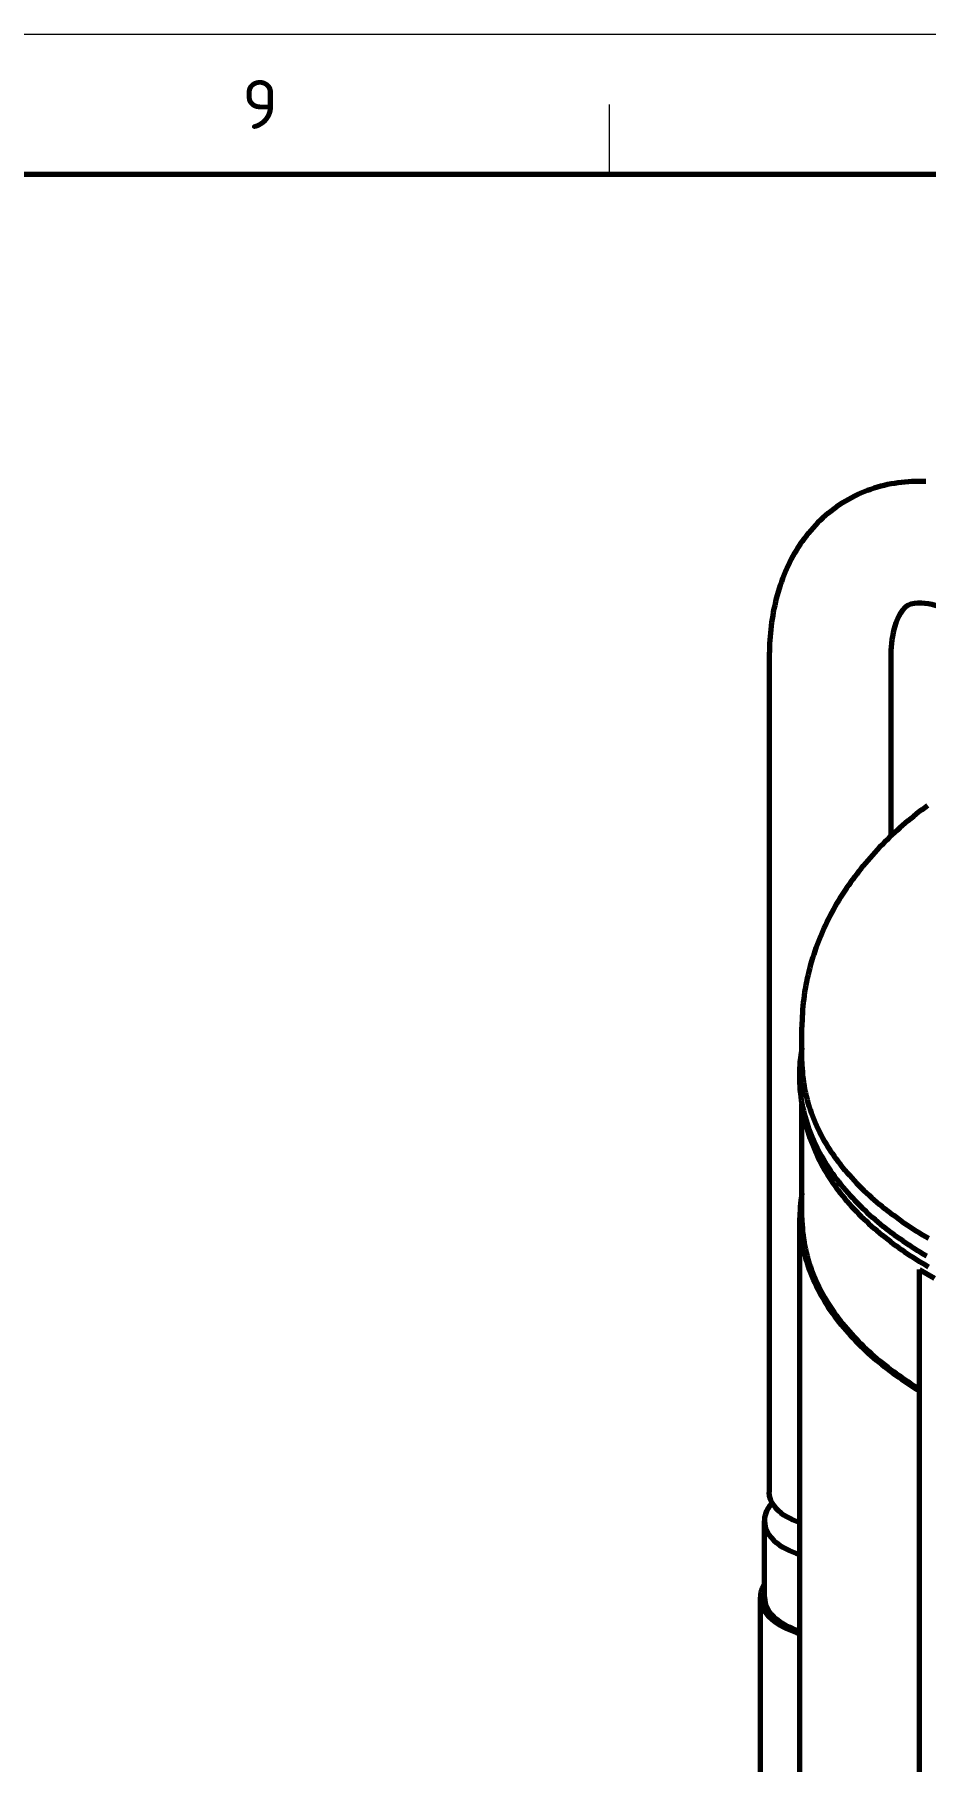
# Model space of a CAD drawing. Header units: millimetres. Extents: x 0 to 2382, y 0 to 420.
# Drawn here: x 405.8 to 469.6, y 296.5 to 420 of the extents above; entities that cross this region are included whole.
import ezdxf
from ezdxf.enums import TextEntityAlignment as Align

# ---------------------------------------------------------------- set-up
doc = ezdxf.new("R2010")
doc.units = ezdxf.units.MM
for name, color, linetype, lineweight in [('01-VISIBLE', 7, 'CONTINUOUS', 70), ('06-TEXTO', 7, 'CONTINUOUS', 25), ('07-RECUADRO', 7, 'CONTINUOUS', 70), ('08-FINA', 5, 'CONTINUOUS', 18)]:
    doc.layers.add(name, color=color, linetype=linetype, lineweight=lineweight)
doc.styles.add('ISO3098', font='isocpeur.ttf')

msp = doc.modelspace()

# ---------------------------------------------------------------- linework, layer by layer
at = {"layer": '01-VISIBLE'}
for p, q in [((458.439, 375.436), (458.439, 315.73)), ((467.139, 375.436), (467.139, 362.654)), ((460.78, 346.537), (460.78, 348.987)), ((460.78, 335.363), (460.78, 343.514)), ((460.63, 283.386), (460.63, 335.363)), ((469.197, 270.379), (469.197, 331.662)), ((469.197, 331.662), (470.258, 331.049)), ((458.089, 308.218), (458.089, 313.689)), ((457.814, 283.682), (457.814, 308.218))]:
    msp.add_line(p, q, dxfattribs=at)
for points in [[(469.655, 388.027), (469.405, 388.035), (469.154, 388.037), (468.903, 388.033), (468.653, 388.025), (468.403, 388.01), (468.153, 387.99), (467.903, 387.964), (467.655, 387.932), (467.407, 387.895), (467.16, 387.852), (466.914, 387.802), (466.67, 387.747), (466.427, 387.686), (466.185, 387.619), (465.946, 387.546), (465.708, 387.467), (465.472, 387.382), (465.238, 387.291), (465.007, 387.195), (464.778, 387.092), (464.552, 386.984), (464.329, 386.87), (464.109, 386.75), (463.892, 386.625), (463.678, 386.494), (463.468, 386.358), (463.261, 386.216), (463.058, 386.069), (462.859, 385.917), (462.663, 385.76), (462.472, 385.599), (462.284, 385.432), (462.101, 385.261), (461.922, 385.085), (461.748, 384.905), (461.578, 384.721), (461.412, 384.533), (461.251, 384.341), (461.095, 384.145), (460.943, 383.946), (460.796, 383.743), (460.654, 383.536), (460.516, 383.327), (460.383, 383.114), (460.255, 382.899), (460.132, 382.681), (460.013, 382.46), (459.899, 382.237), (459.79, 382.011), (459.685, 381.784), (459.585, 381.554), (459.489, 381.322), (459.399, 381.089), (459.312, 380.853), (459.23, 380.617), (459.153, 380.378), (459.079, 380.139), (459.01, 379.898), (458.946, 379.655), (458.885, 379.412), (458.829, 379.168), (458.777, 378.923), (458.729, 378.677), (458.684, 378.43), (458.644, 378.183), (458.607, 377.935), (458.575, 377.686), (458.545, 377.437), (458.52, 377.188), (458.498, 376.938), (458.48, 376.688), (458.465, 376.438), (458.454, 376.188), (458.445, 375.937), (458.441, 375.687), (458.439, 375.436)], [(472.175, 378.344), (471.955, 378.468), (471.731, 378.586), (471.505, 378.699), (471.275, 378.805), (471.043, 378.905), (470.807, 378.997), (470.568, 379.081), (470.327, 379.156), (470.082, 379.22), (469.834, 379.272), (469.584, 379.311), (469.332, 379.333), (469.079, 379.335), (468.828, 379.312), (468.581, 379.255), (468.35, 379.154)], [(468.35, 379.154), (468.147, 379.004), (467.975, 378.819), (467.828, 378.613), (467.704, 378.393), (467.597, 378.163), (467.505, 377.927), (467.427, 377.687), (467.36, 377.443), (467.304, 377.196), (467.257, 376.948), (467.219, 376.698), (467.189, 376.446), (467.167, 376.194), (467.151, 375.942), (467.142, 375.689), (467.139, 375.436)], [(469.761, 364.842), (469.558, 364.692), (469.357, 364.54), (469.157, 364.386), (468.958, 364.231), (468.761, 364.073), (468.565, 363.914), (468.371, 363.753), (468.178, 363.59), (467.987, 363.426), (467.798, 363.259), (467.61, 363.091), (467.424, 362.921), (467.239, 362.749), (467.056, 362.575), (466.875, 362.399), (466.696, 362.222), (466.519, 362.042), (466.343, 361.861), (466.17, 361.678), (465.998, 361.493), (465.828, 361.307), (465.661, 361.118), (465.495, 360.928), (465.332, 360.736), (465.17, 360.542), (465.011, 360.346), (464.854, 360.149), (464.7, 359.949), (464.547, 359.748), (464.397, 359.545), (464.25, 359.341), (464.105, 359.135), (463.962, 358.927), (463.822, 358.717), (463.684, 358.505), (463.549, 358.292), (463.417, 358.077), (463.288, 357.861), (463.161, 357.643), (463.037, 357.423), (462.916, 357.202), (462.797, 356.979), (462.682, 356.755), (462.57, 356.529), (462.46, 356.302), (462.354, 356.073), (462.251, 355.843), (462.151, 355.611), (462.054, 355.378), (461.961, 355.144), (461.871, 354.908), (461.784, 354.671), (461.7, 354.433), (461.62, 354.194), (461.544, 353.954), (461.47, 353.713), (461.401, 353.47), (461.335, 353.227), (461.272, 352.982), (461.213, 352.737), (461.158, 352.491), (461.106, 352.244), (461.058, 351.996), (461.014, 351.748), (460.974, 351.499), (460.937, 351.25), (460.904, 350.999), (460.875, 350.749), (460.85, 350.498), (460.829, 350.247), (460.811, 349.995), (460.798, 349.743), (460.788, 349.491), (460.782, 349.239), (460.78, 348.987)], [(460.78, 347.52), (460.737, 347.272), (460.698, 347.023), (460.666, 346.773), (460.64, 346.523), (460.619, 346.272), (460.604, 346.02), (460.596, 345.768), (460.593, 345.516)], [(460.78, 346.537), (460.783, 346.287), (460.792, 346.036), (460.808, 345.786), (460.829, 345.537), (460.856, 345.287), (460.889, 345.039), (460.928, 344.792), (460.973, 344.545), (461.023, 344.3), (461.08, 344.056), (461.142, 343.813), (461.209, 343.572), (461.281, 343.332), (461.359, 343.094), (461.443, 342.857), (461.531, 342.623), (461.624, 342.39), (461.722, 342.16), (461.824, 341.931), (461.932, 341.705), (462.043, 341.48), (462.159, 341.258), (462.279, 341.039), (462.404, 340.821), (462.532, 340.606), (462.664, 340.393), (462.8, 340.183), (462.939, 339.974), (463.082, 339.769), (463.229, 339.565), (463.379, 339.364), (463.531, 339.166), (463.687, 338.97), (463.846, 338.776), (464.008, 338.585), (464.173, 338.396), (464.34, 338.21), (464.51, 338.026), (464.683, 337.844), (464.857, 337.665), (465.035, 337.488), (465.214, 337.313), (465.396, 337.141), (465.58, 336.971), (465.766, 336.803), (465.954, 336.637), (466.144, 336.474), (466.336, 336.313), (466.53, 336.154), (466.725, 335.997), (466.923, 335.843), (467.122, 335.691), (467.322, 335.54), (467.524, 335.392), (467.728, 335.246), (467.933, 335.102), (468.139, 334.96), (468.347, 334.82), (468.556, 334.682), (468.766, 334.546), (468.978, 334.412), (469.191, 334.28), (469.405, 334.15), (469.62, 334.021), (469.836, 333.895)], [(460.593, 345.516), (460.596, 345.266), (460.604, 345.016), (460.619, 344.766), (460.639, 344.517), (460.665, 344.268), (460.697, 344.02), (460.735, 343.773), (460.778, 343.526), (460.827, 343.281), (460.881, 343.036), (460.94, 342.793), (461.005, 342.552), (461.075, 342.312), (461.151, 342.073), (461.231, 341.836), (461.316, 341.601), (461.406, 341.367), (461.501, 341.136), (461.601, 340.906), (461.704, 340.678), (461.813, 340.453), (461.925, 340.229), (462.042, 340.008), (462.163, 339.789), (462.288, 339.572), (462.416, 339.358), (462.549, 339.145), (462.685, 338.935), (462.824, 338.728), (462.967, 338.522), (463.114, 338.319), (463.263, 338.118), (463.416, 337.92), (463.571, 337.724), (463.73, 337.531), (463.891, 337.339), (464.055, 337.151), (464.222, 336.964), (464.391, 336.78), (464.563, 336.598), (464.737, 336.418), (464.914, 336.241), (465.093, 336.066), (465.274, 335.893), (465.457, 335.723), (465.642, 335.555), (465.83, 335.389), (466.019, 335.225), (466.21, 335.063), (466.403, 334.904), (466.598, 334.747), (466.794, 334.592), (466.992, 334.439), (467.191, 334.288), (467.393, 334.139), (467.595, 333.992), (467.799, 333.848), (468.005, 333.705), (468.212, 333.564), (468.42, 333.426), (468.63, 333.289), (468.841, 333.154), (469.053, 333.021), (469.266, 332.89), (469.48, 332.761), (469.696, 332.634)], [(460.888, 343.007), (460.926, 342.76), (460.971, 342.513), (461.021, 342.268), (461.077, 342.024), (461.139, 341.781), (461.206, 341.539), (461.279, 341.299), (461.356, 341.061), (461.439, 340.825), (461.527, 340.59), (461.62, 340.358), (461.718, 340.127), (461.821, 339.898), (461.928, 339.672), (462.039, 339.447), (462.155, 339.225), (462.275, 339.005), (462.399, 338.788), (462.527, 338.572), (462.659, 338.359), (462.795, 338.149), (462.935, 337.94), (463.077, 337.735), (463.224, 337.531), (463.373, 337.33), (463.526, 337.131), (463.682, 336.935), (463.841, 336.742), (464.003, 336.55), (464.167, 336.361), (464.334, 336.175), (464.504, 335.99), (464.677, 335.809), (464.852, 335.629), (465.029, 335.452), (465.209, 335.277), (465.39, 335.105), (465.574, 334.935), (465.76, 334.767), (465.948, 334.601), (466.138, 334.438), (466.33, 334.277), (466.524, 334.118), (466.719, 333.961), (466.917, 333.806), (467.115, 333.654), (467.316, 333.504), (467.518, 333.355), (467.721, 333.209), (467.926, 333.065), (468.133, 332.923), (468.341, 332.783), (468.55, 332.645), (468.76, 332.509), (468.972, 332.375), (469.185, 332.243), (469.399, 332.112), (469.614, 331.984), (469.83, 331.857)], [(460.78, 337.126), (460.741, 336.876), (460.707, 336.625), (460.68, 336.374), (460.658, 336.122), (460.643, 335.869), (460.633, 335.616), (460.63, 335.363)], [(460.63, 335.363), (460.633, 335.109), (460.643, 334.856), (460.658, 334.602), (460.68, 334.349), (460.708, 334.097), (460.741, 333.845), (460.781, 333.594), (460.827, 333.344), (460.879, 333.096), (460.936, 332.849), (460.999, 332.603), (461.068, 332.358), (461.142, 332.115), (461.222, 331.874), (461.307, 331.635), (461.397, 331.397), (461.492, 331.162), (461.592, 330.929), (461.697, 330.697), (461.806, 330.468), (461.92, 330.241), (462.039, 330.017), (462.161, 329.794), (462.288, 329.574), (462.419, 329.357), (462.554, 329.141), (462.692, 328.929), (462.835, 328.718), (462.98, 328.51), (463.13, 328.305), (463.282, 328.102), (463.438, 327.901), (463.597, 327.703), (463.759, 327.508), (463.924, 327.315), (464.091, 327.124), (464.262, 326.936), (464.435, 326.75), (464.611, 326.567), (464.789, 326.386), (464.969, 326.207), (465.152, 326.031), (465.337, 325.857), (465.525, 325.686), (465.714, 325.517), (465.905, 325.35), (466.099, 325.185), (466.294, 325.023), (466.491, 324.863), (466.69, 324.705), (466.891, 324.549), (467.093, 324.396), (467.297, 324.244), (467.502, 324.095), (467.709, 323.948), (467.918, 323.803), (468.128, 323.66), (468.339, 323.519), (468.552, 323.381), (468.766, 323.244), (468.981, 323.109), (469.197, 322.976)], [(460.78, 335.363), (460.783, 335.113), (460.792, 334.862), (460.808, 334.612), (460.829, 334.362), (460.856, 334.113), (460.889, 333.865), (460.928, 333.617), (460.973, 333.37), (461.024, 333.125), (461.08, 332.881), (461.142, 332.638), (461.209, 332.396), (461.282, 332.156), (461.36, 331.918), (461.443, 331.682), (461.531, 331.447), (461.625, 331.215), (461.723, 330.984), (461.825, 330.755), (461.933, 330.529), (462.044, 330.304), (462.16, 330.082), (462.281, 329.862), (462.405, 329.645), (462.534, 329.429), (462.666, 329.216), (462.802, 329.006), (462.941, 328.798), (463.084, 328.592), (463.231, 328.389), (463.381, 328.188), (463.534, 327.989), (463.69, 327.793), (463.849, 327.599), (464.011, 327.408), (464.176, 327.219), (464.343, 327.033), (464.513, 326.848), (464.686, 326.667), (464.861, 326.487), (465.038, 326.31), (465.218, 326.136), (465.4, 325.963), (465.584, 325.793), (465.77, 325.625), (465.958, 325.46), (466.149, 325.296), (466.341, 325.135), (466.534, 324.976), (466.73, 324.82), (466.927, 324.665), (467.126, 324.513), (467.327, 324.363), (467.529, 324.214), (467.733, 324.068), (467.938, 323.924), (468.145, 323.782), (468.352, 323.642), (468.562, 323.504), (468.772, 323.368), (468.984, 323.234), (469.197, 323.102)], [(460.63, 313.549), (460.392, 313.634), (460.157, 313.73), (459.928, 313.838), (459.705, 313.958), (459.49, 314.093), (459.285, 314.241), (459.093, 314.406), (458.916, 314.587), (458.758, 314.785), (458.626, 315.001), (458.525, 315.233), (458.461, 315.478), (458.439, 315.73)], [(458.644, 314.968), (458.49, 314.786), (458.356, 314.59), (458.244, 314.38), (458.16, 314.158), (458.107, 313.926), (458.089, 313.689)], [(458.089, 313.689), (458.112, 313.423), (458.178, 313.164), (458.282, 312.919), (458.419, 312.689), (458.582, 312.478), (458.767, 312.285), (458.968, 312.109), (459.182, 311.949), (459.406, 311.805), (459.64, 311.674), (459.88, 311.557), (460.126, 311.453), (460.376, 311.36), (460.63, 311.278)], [(458.089, 309.16), (458.009, 309.015), (457.941, 308.864), (457.887, 308.708), (457.847, 308.547), (457.822, 308.383), (457.814, 308.218)], [(457.814, 308.218), (457.834, 307.963), (457.891, 307.714), (457.983, 307.476), (458.104, 307.251), (458.25, 307.042), (458.417, 306.848), (458.599, 306.669), (458.796, 306.505), (459.002, 306.355), (459.218, 306.218), (459.441, 306.093), (459.671, 305.98), (459.905, 305.878), (460.143, 305.786), (460.385, 305.703), (460.63, 305.63)], [(458.089, 308.218), (458.112, 307.952), (458.178, 307.694), (458.282, 307.448), (458.419, 307.219), (458.582, 307.008), (458.767, 306.814), (458.968, 306.638), (459.182, 306.479), (459.406, 306.334), (459.64, 306.204), (459.88, 306.087), (460.126, 305.982), (460.376, 305.889), (460.63, 305.808)]]:
    msp.add_lwpolyline(points, dxfattribs=at)
at = {"layer": '07-RECUADRO'}
msp.add_lwpolyline([(25, 10), (584, 10), (584, 410), (25, 410)], close=True, dxfattribs=at)
at = {"layer": '08-FINA'}
msp.add_line((447, 410), (447, 415), dxfattribs=at)
msp.add_lwpolyline([(0, 0), (594, 0), (594, 420), (0, 420)], close=True, dxfattribs=at)

# ---------------------------------------------------------------- texts
at = {"layer": '06-TEXTO', "style": 'ISO3098'}
msp.add_text('9', height=3.5, dxfattribs=at).set_placement((422, 415), align=Align.MIDDLE_CENTER)

doc.saveas('drawing.dxf')
